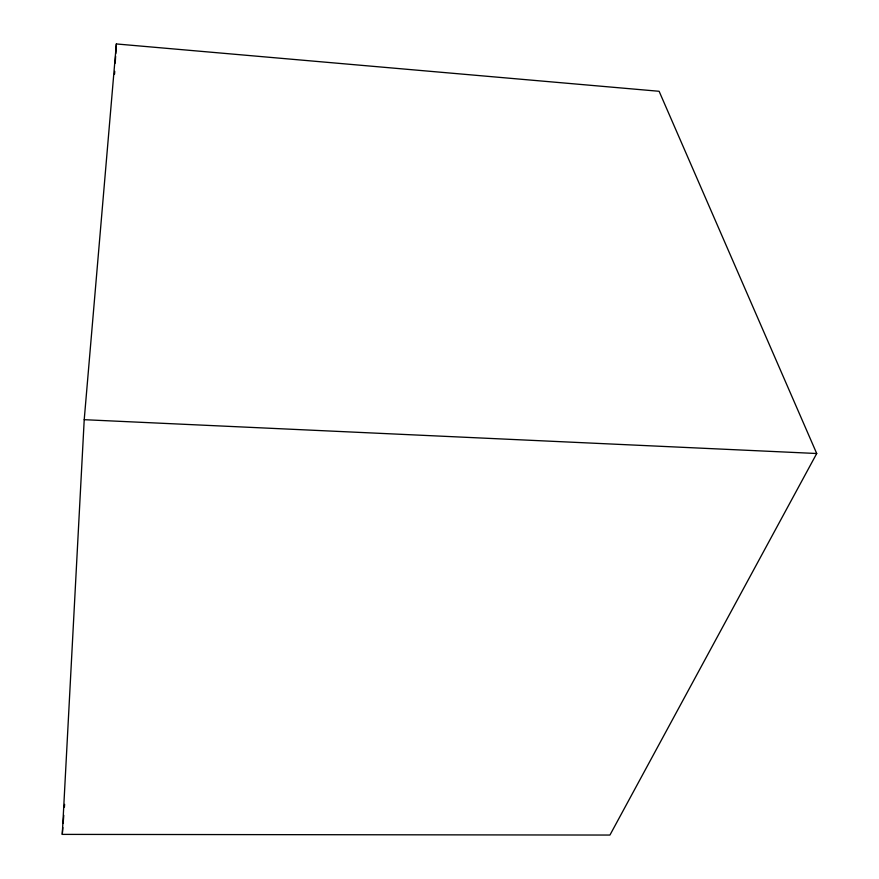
<?xml version="1.0" encoding="UTF-8"?>
<svg xmlns="http://www.w3.org/2000/svg" width="879" height="879" viewBox="0 0 879 879"><rect width="100%" height="100%" fill="white"/><g stroke="black" fill="none" stroke-linecap="round" stroke-linejoin="round"><path stroke-width="1.32" d="M62.277 834.391L84.219 419.69L116.358 43.95L659.118 91.284L816.723 453.509L609.938 835.05L62.277 834.391L62.805 827.568M114.567 74.078L114.731 71.342M115.215 63.123L115.621 56.278M115.786 53.531L116.358 43.95M63.134 823.469L63.771 815.272M64.409 807.087L64.617 804.351M84.219 419.69L816.723 453.509"/></g></svg>
